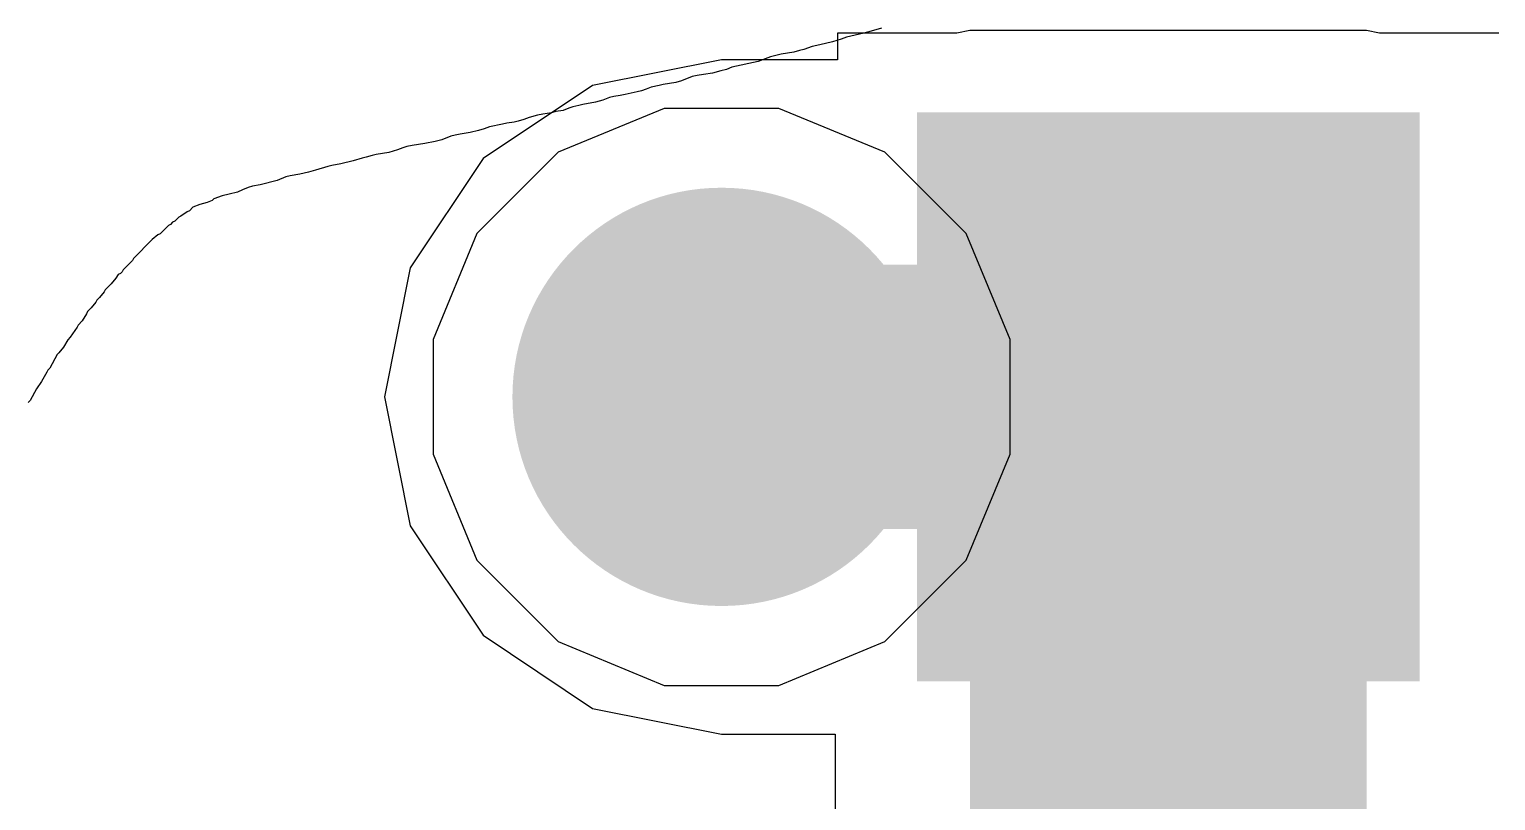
# Model space of a CAD drawing. Header units: millimetres. Extents: x 0 to 172, y 0 to 138.
# Drawn here: x 73.2 to 76.016, y 80.2 to 81.681 of the extents above; entities that cross this region are included whole.
import ezdxf

# ---------------------------------------------------------------- set-up
doc = ezdxf.new("R2010")
doc.units = ezdxf.units.MM
for name, color, linetype in [('BottomLayer', 5, 'Continuous'), ('BottomPaste', 16, 'Continuous'), ('BottomSolder', 6, 'Continuous'), ('TopLayer', 1, 'Continuous'), ('TopOverlay', 2, 'Continuous'), ('TopSolder', 216, 'Continuous'), ('ViaHoleLayer', 16, 'Continuous')]:
    doc.layers.add(name, color=color, linetype=linetype)

# ---------------------------------------------------------------- blocks, each defined once
blk = doc.blocks.new('R___0603_B_160')
at = {"layer": 'BottomLayer'}
for points in [[(-1.143, -0.4445), (-1.143, 0.4445), (-0.381, 0.4445), (-0.381, -0.4445)], [(0.381, -0.4445), (0.381, 0.4445), (1.143, 0.4445), (1.143, -0.4445)]]:
    blk.add_hatch(color=5, dxfattribs=at).paths.add_polyline_path(points)
at = {"layer": 'BottomPaste'}
for points in [[(-1.143, -0.4445), (-1.143, 0.4445), (-0.381, 0.4445), (-0.381, -0.4445)], [(0.381, -0.4445), (0.381, 0.4445), (1.143, 0.4445), (1.143, -0.4445)]]:
    blk.add_hatch(color=16, dxfattribs=at).paths.add_polyline_path(points)
at = {"layer": 'BottomSolder'}
for points in [[(-1.2446, -0.5461), (-1.2446, 0.5461), (-0.2794, 0.5461), (-0.2794, -0.5461)], [(0.2794, -0.5461), (0.2794, 0.5461), (1.2446, 0.5461), (1.2446, -0.5461)]]:
    blk.add_hatch(color=6, dxfattribs=at).paths.add_polyline_path(points)

msp = doc.modelspace()

# ---------------------------------------------------------------- hatches: boundary and pattern name
at = {"layer": 'BottomLayer'}
msp.add_hatch(color=5, dxfattribs=at).paths.add_polyline_path([(75.0062, 79.2099), (75.7682, 79.2099), (75.7682, 81.4197), (75.0062, 81.4197)])
h = msp.add_hatch(color=5, dxfattribs=at)
edge = h.paths.add_edge_path()
edge.add_arc((74.5293, 80.9752), 0.3, 0, 360)
at = {"layer": 'BottomSolder'}
h = msp.add_hatch(color=6, dxfattribs=at)
edge = h.paths.add_edge_path()
edge.add_arc((74.5293, 80.9752), 0.4016, 0, 360)
at = {"layer": 'TopLayer'}
h = msp.add_hatch(color=1, dxfattribs=at)
edge = h.paths.add_edge_path()
edge.add_arc((74.5293, 80.9752), 0.3, 0, 360)
at = {"layer": 'TopSolder'}
h = msp.add_hatch(color=216, dxfattribs=at)
edge = h.paths.add_edge_path()
edge.add_arc((74.5293, 80.9752), 0.4016, 0, 360)
at = {"layer": 'ViaHoleLayer'}
h = msp.add_hatch(color=16, dxfattribs=at)
edge = h.paths.add_edge_path()
edge.add_arc((74.5293, 80.9752), 0.15, 0, 360)

# ---------------------------------------------------------------- linework, layer by layer
at = {"layer": 'BottomLayer'}
for p, q in [((74.9812, 81.6737), (74.7522, 81.6737)), ((74.7522, 81.6737), (74.7522, 81.6226)), ((75.0062, 81.6787), (74.9812, 81.6737)), ((75.7682, 81.6787), (75.0062, 81.6787)), ((75.7932, 81.6737), (75.7682, 81.6787)), ((76.0222, 81.6737), (75.7932, 81.6737)), ((74.5293, 81.6226), (74.2815, 81.5734)), ((74.7522, 81.6226), (74.5293, 81.6226)), ((74.2815, 81.5734), (74.0715, 81.433)), ((74.0715, 81.433), (73.9311, 81.223)), ((73.9311, 81.223), (73.8819, 80.9752)), ((73.8819, 80.9752), (73.9311, 80.7274)), ((73.9311, 80.7274), (74.0715, 80.5174)), ((74.0715, 80.5174), (74.2815, 80.377)), ((74.2815, 80.377), (74.5293, 80.3278)), ((74.5293, 80.3278), (74.7472, 80.3278)), ((74.7472, 80.3278), (74.7472, 79.6919))]:
    msp.add_line(p, q, dxfattribs=at)
at = {"layer": 'BottomLayer', "const_width": 0.508}
msp.add_lwpolyline([(74.5293, 80.9752), (75.3872, 80.9752)], dxfattribs=at)
at = {"layer": 'BottomLayer', "const_width": 0.254}
for points in [[(74.4023, 80.9752, 1), (74.6563, 80.9752, 1)], [(75.2602, 80.9752, 1), (75.5142, 80.9752, 1)]]:
    msp.add_lwpolyline(points, format="xyb", close=True, dxfattribs=at)
at = {"layer": 'TopLayer'}
for p, q in [((74.4191, 81.5292), (74.2155, 81.4449)), ((74.6395, 81.5292), (74.4191, 81.5292)), ((74.8431, 81.4449), (74.6395, 81.5292)), ((74.2155, 81.4449), (74.0596, 81.289)), ((74.999, 81.289), (74.8431, 81.4449)), ((74.0596, 81.289), (73.9753, 81.0854)), ((75.0833, 81.0854), (74.999, 81.289)), ((73.9753, 81.0854), (73.9753, 80.865)), ((75.0833, 80.865), (75.0833, 81.0854)), ((73.9753, 80.865), (74.0596, 80.6614)), ((74.999, 80.6614), (75.0833, 80.865)), ((74.0596, 80.6614), (74.2155, 80.5055)), ((74.8431, 80.5055), (74.999, 80.6614)), ((74.2155, 80.5055), (74.4191, 80.4212)), ((74.6395, 80.4212), (74.8431, 80.5055)), ((74.4191, 80.4212), (74.6395, 80.4212))]:
    msp.add_line(p, q, dxfattribs=at)
at = {"layer": 'TopOverlay'}
for p, q in [((74.8024, 81.6733), (74.7694, 81.6662)), ((74.8165, 81.6773), (74.8024, 81.6733)), ((74.8365, 81.6833), (74.8165, 81.6773)), ((74.6791, 81.6402), (74.6681, 81.6372)), ((74.6872, 81.6422), (74.6791, 81.6402)), ((74.7032, 81.6482), (74.6872, 81.6422)), ((74.7182, 81.6512), (74.7032, 81.6482)), ((74.7423, 81.6572), (74.7182, 81.6512)), ((74.7593, 81.6622), (74.7423, 81.6572)), ((74.7694, 81.6662), (74.7593, 81.6622)), ((74.5999, 81.6191), (74.5488, 81.6081)), ((74.613, 81.6241), (74.5999, 81.6191)), ((74.623, 81.6282), (74.613, 81.6241)), ((74.636, 81.6312), (74.623, 81.6282)), ((74.644, 81.6332), (74.636, 81.6312)), ((74.6681, 81.6372), (74.644, 81.6332)), ((74.4526, 81.582), (74.4415, 81.579)), ((74.4726, 81.5901), (74.4526, 81.582)), ((74.4826, 81.5921), (74.4726, 81.5901)), ((74.4947, 81.5941), (74.4826, 81.5921)), ((74.5117, 81.5971), (74.4947, 81.5941)), ((74.5278, 81.6011), (74.5117, 81.5971)), ((74.5388, 81.6041), (74.5278, 81.6011)), ((74.5488, 81.6081), (74.5388, 81.6041)), ((74.3343, 81.554), (74.3222, 81.552)), ((74.3443, 81.556), (74.3343, 81.554)), ((74.3673, 81.561), (74.3443, 81.556)), ((74.3754, 81.563), (74.3673, 81.561)), ((74.3844, 81.566), (74.3754, 81.563)), ((74.3944, 81.57), (74.3844, 81.566)), ((74.4095, 81.573), (74.3944, 81.57)), ((74.4175, 81.575), (74.4095, 81.573)), ((74.4415, 81.579), (74.4175, 81.575)), ((74.236, 81.5299), (74.225, 81.5249)), ((74.244, 81.5319), (74.236, 81.5299)), ((74.2551, 81.5349), (74.244, 81.5319)), ((74.2631, 81.5369), (74.2551, 81.5349)), ((74.2871, 81.5409), (74.2631, 81.5369)), ((74.3012, 81.5449), (74.2871, 81.5409)), ((74.3142, 81.55), (74.3012, 81.5449)), ((74.3222, 81.552), (74.3142, 81.55)), ((74.1087, 81.4988), (74.0836, 81.4938)), ((74.1167, 81.5008), (74.1087, 81.4988)), ((74.1308, 81.5028), (74.1167, 81.5008)), ((74.1388, 81.5048), (74.1308, 81.5028)), ((74.1498, 81.5078), (74.1388, 81.5048)), ((74.1598, 81.5119), (74.1498, 81.5078)), ((74.1759, 81.5159), (74.1598, 81.5119)), ((74.1859, 81.5179), (74.1759, 81.5159)), ((74.2029, 81.5209), (74.1859, 81.5179)), ((74.211, 81.5229), (74.2029, 81.5209)), ((74.225, 81.5249), (74.211, 81.5229)), ((74.0094, 81.4758), (73.9924, 81.4687)), ((74.0175, 81.4778), (74.0094, 81.4758)), ((74.0275, 81.4798), (74.0175, 81.4778)), ((74.0465, 81.4828), (74.0275, 81.4798)), ((74.0626, 81.4868), (74.0465, 81.4828)), ((74.0736, 81.4898), (74.0626, 81.4868)), ((74.0836, 81.4938), (74.0736, 81.4898)), ((73.8901, 81.4447), (73.8661, 81.4407)), ((73.9072, 81.4497), (73.8901, 81.4447)), ((73.9172, 81.4537), (73.9072, 81.4497)), ((73.9252, 81.4557), (73.9172, 81.4537)), ((73.9353, 81.4577), (73.9252, 81.4557)), ((73.9593, 81.4617), (73.9353, 81.4577)), ((73.9794, 81.4657), (73.9593, 81.4617)), ((73.9924, 81.4687), (73.9794, 81.4657)), ((73.7729, 81.4176), (73.7498, 81.4106)), ((73.7809, 81.4196), (73.7729, 81.4176)), ((73.7979, 81.4226), (73.7809, 81.4196)), ((73.822, 81.4286), (73.7979, 81.4226)), ((73.839, 81.4337), (73.822, 81.4286)), ((73.847, 81.4357), (73.839, 81.4337)), ((73.8581, 81.4387), (73.847, 81.4357)), ((73.8661, 81.4407), (73.8581, 81.4387)), ((73.6756, 81.3906), (73.6435, 81.3825)), ((73.6926, 81.3976), (73.6756, 81.3906)), ((73.7007, 81.3996), (73.6926, 81.3976)), ((73.7197, 81.4026), (73.7007, 81.3996)), ((73.7358, 81.4066), (73.7197, 81.4026)), ((73.7498, 81.4106), (73.7358, 81.4066)), ((73.5703, 81.3615), (73.5543, 81.3555)), ((73.5834, 81.3645), (73.5703, 81.3615)), ((73.5994, 81.3685), (73.5834, 81.3645)), ((73.6094, 81.3725), (73.5994, 81.3685)), ((73.6205, 81.3775), (73.6094, 81.3725)), ((73.6285, 81.3795), (73.6205, 81.3775)), ((73.6435, 81.3825), (73.6285, 81.3795)), ((73.5032, 81.3304), (73.4911, 81.3224)), ((73.5072, 81.3324), (73.5032, 81.3304)), ((73.5142, 81.3394), (73.5072, 81.3324)), ((73.5272, 81.3444), (73.5142, 81.3394)), ((73.5413, 81.3484), (73.5272, 81.3444)), ((73.5513, 81.3525), (73.5413, 81.3484)), ((73.5543, 81.3555), (73.5513, 81.3525)), ((73.4671, 81.3043), (73.451, 81.2883)), ((73.4711, 81.3063), (73.4671, 81.3043)), ((73.4751, 81.3104), (73.4711, 81.3063)), ((73.4791, 81.3124), (73.4751, 81.3104)), ((73.4871, 81.3204), (73.4791, 81.3124)), ((73.4911, 81.3224), (73.4871, 81.3204)), ((73.436, 81.2773), (73.3999, 81.2412)), ((73.447, 81.2863), (73.436, 81.2773)), ((73.451, 81.2883), (73.447, 81.2863)), ((73.3799, 81.2191), (73.3779, 81.2151)), ((73.3979, 81.2372), (73.3799, 81.2191)), ((73.3999, 81.2412), (73.3979, 81.2372)), ((73.3568, 81.1921), (73.3458, 81.181)), ((73.3658, 81.2031), (73.3568, 81.1921)), ((73.3708, 81.2101), (73.3658, 81.2031)), ((73.3748, 81.2121), (73.3708, 81.2101)), ((73.3779, 81.2151), (73.3748, 81.2121)), ((73.3297, 81.161), (73.3277, 81.157)), ((73.3347, 81.166), (73.3297, 81.161)), ((73.3438, 81.177), (73.3347, 81.166)), ((73.3458, 81.181), (73.3438, 81.177)), ((73.3097, 81.1349), (73.3017, 81.1209)), ((73.3117, 81.1389), (73.3097, 81.1349)), ((73.3187, 81.1459), (73.3117, 81.1389)), ((73.3277, 81.157), (73.3187, 81.1459)), ((73.2916, 81.1088), (73.2786, 81.0898)), ((73.2936, 81.1129), (73.2916, 81.1088)), ((73.3017, 81.1209), (73.2936, 81.1129)), ((73.2736, 81.0848), (73.2656, 81.0707)), ((73.2786, 81.0898), (73.2736, 81.0848)), ((73.2535, 81.0567), (73.2395, 81.0306)), ((73.2566, 81.0597), (73.2535, 81.0567)), ((73.2656, 81.0707), (73.2566, 81.0597)), ((73.2335, 81.0226), (73.2235, 81.0046)), ((73.2355, 81.0266), (73.2335, 81.0226)), ((73.2395, 81.0306), (73.2355, 81.0266)), ((73.2235, 81.0046), (73.2134, 80.9905)), ((73.2014, 80.9685), (73.1974, 80.9645)), ((73.2134, 80.9905), (73.2014, 80.9685))]:
    msp.add_line(p, q, dxfattribs=at)

# ---------------------------------------------------------------- block references
at = {"rotation": 180}
msp.add_blockref('R___0603_B_160', (76.1492, 80.9752), dxfattribs=at)

doc.saveas('drawing.dxf')
